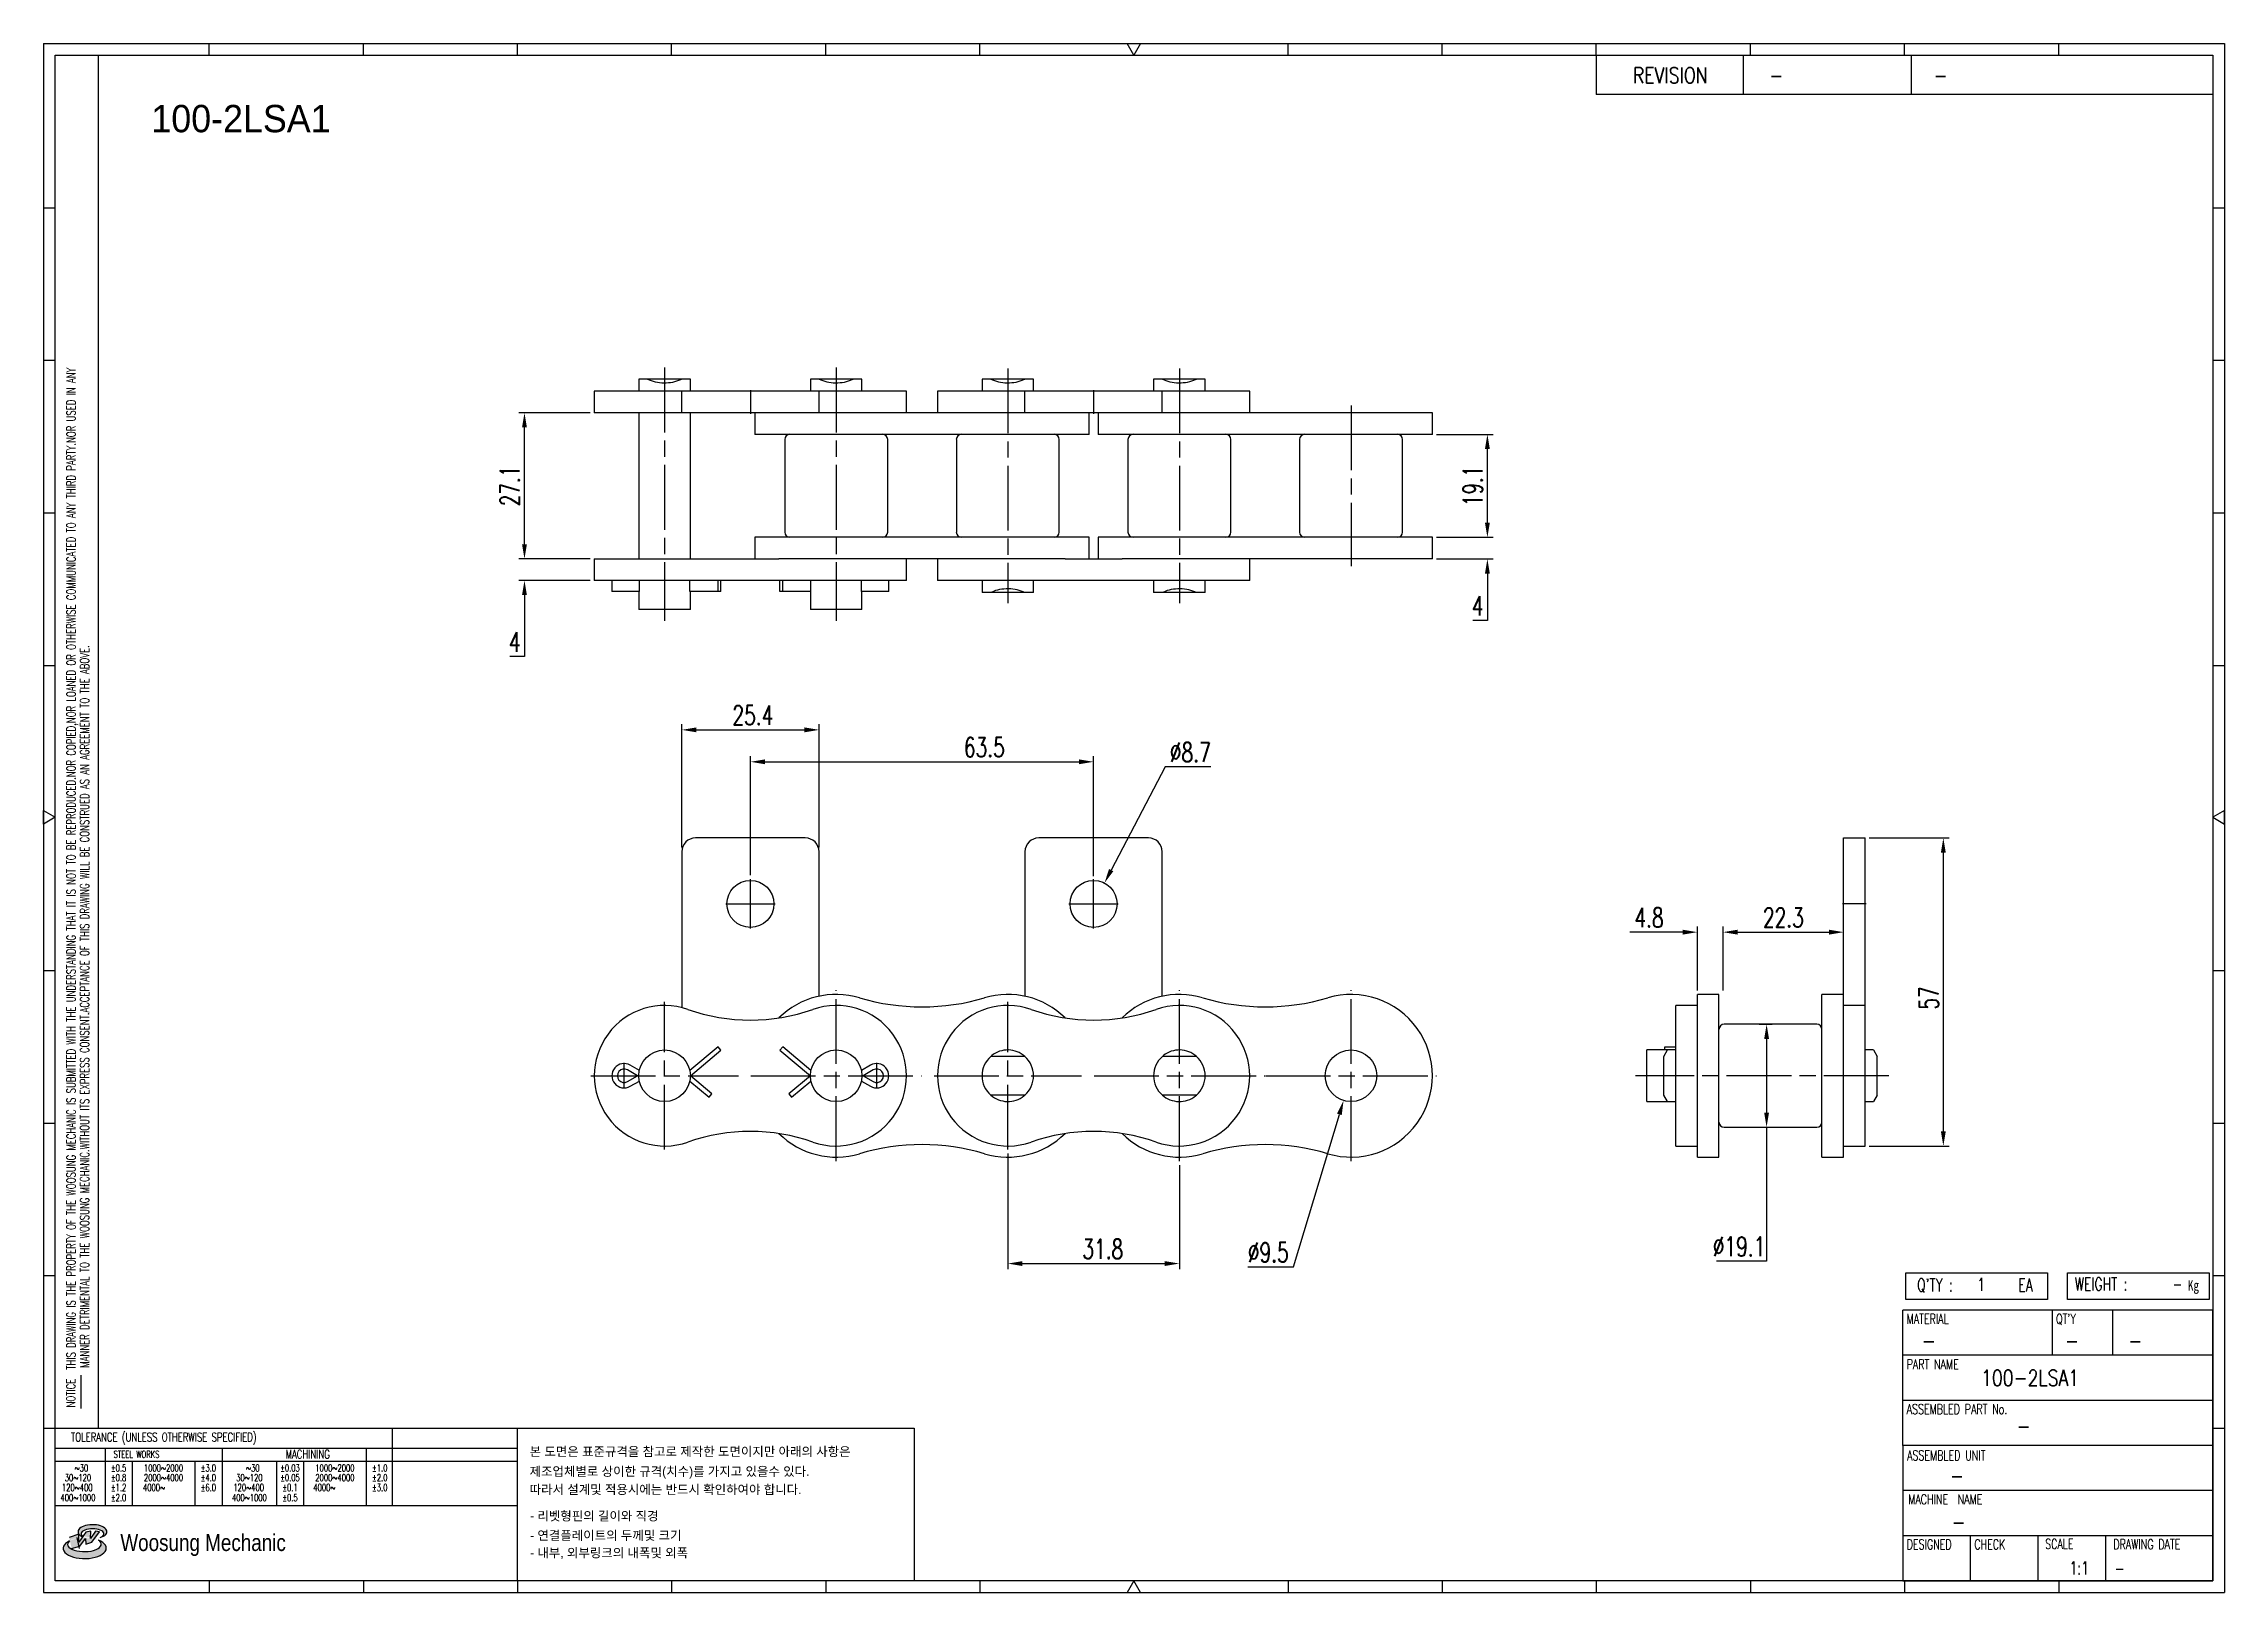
# Model space of a CAD drawing. Header units: millimetres. Extents: x 1614 to 2017, y 59 to 345.
import ezdxf
from ezdxf.enums import TextEntityAlignment as Align

# ---------------------------------------------------------------- set-up
doc = ezdxf.new("R2010")
doc.units = ezdxf.units.MM
doc.linetypes.add('AM_ISO08W050', pattern=[18, 12, -1.5, 3, -1.5])
doc.layers.get('Defpoints').update_dxf_attribs({"color": 80})
doc.layers.add('CL1', color=140, linetype='AM_ISO08W050', lineweight=25)
for name, color, linetype in [('S-DIM', 7, 'Continuous'), ('TITLE', 7, 'Continuous'), ('도면레이아웃', 7, 'Continuous')]:
    doc.layers.add(name, color=color, linetype=linetype)
doc.styles.add('HAN', font='ROMANS.shx', dxfattribs={"width": 0.7, "bigfont": 'whgtxt.shx'})
doc.styles.add('HKD_ST2', font='romans.shx', dxfattribs={"width": 0.7, "height": 4, "bigfont": '@extfont2.shx'})
doc.styles.add('HSG', font='SIMPLEX.shx', dxfattribs={"width": 0.7, "bigfont": 'HSG.shx'})
doc.styles.add('MtXpl_', font='Gulim.ttf')
doc.styles.add('SLDTEXTSTYLE4', font='arial.ttf', dxfattribs={"width": 0.8})
doc.dimstyles.new('AP1.5', dxfattribs={"dimscale": 1.5, "dimtxt": 2.4, "dimasz": 1.8, "dimexe": 0.7, "dimexo": 0.5, "dimgap": 0.6, "dimtad": 1, "dimtoh": 1, "dimdec": 1, "dimrnd": 0.01, "dimzin": 9, "dimdsep": 46, "dimtxsty": 'HSG', "dimcen": 0, "dimclrd": 251, "dimclre": 251, "dimclrt": 60, "dimazin": 2, "dimtp": 1, "dimtm": 1, "dimtfac": 0.5, "dimtdec": 1, "dimtofl": 0, "dimtmove": 0, "dimatfit": 3, "dimfxl": 0, "dimtvp": 1, "dimtolj": 2, "dimlwd": -1, "dimlwe": -1, "dimarcsym": 0})

# ---------------------------------------------------------------- blocks, each defined once
blk = doc.blocks.new('MAST')
at = {"layer": '도면레이아웃'}
h = blk.add_hatch(color=10, dxfattribs=at)
h.paths.add_polyline_path([(1.544, 35.177), (1.554, 34.966), (1.779, 35.034), (2.054, 35.422), (1.908, 35.446), (1.728, 35.167), (1.741, 35.439), (1.547, 35.405), (1.292, 35.041), (1.295, 35.33), (0.943, 35.208), (1.03, 34.8), (1.336, 34.885)])
edge = h.paths.add_edge_path()
edge.add_ellipse((1.795, 35.421), major_axis=(-0.53, 0), ratio=0.487785, start_angle=122.36065, end_angle=403.39574)
edge.add_line((1.411, 35.244), (1.419, 35.261))
edge.add_ellipse((1.798, 35.344), major_axis=(-0.423, 0), ratio=0.444396, start_angle=131.58977, end_angle=386.19408, ccw=False)
edge = h.paths.add_edge_path()
edge.add_ellipse((1.512, 34.815), major_axis=(-0.793, 0), ratio=0.480113, start_angle=314.67633, end_angle=590.85213)
edge.add_ellipse((1.501, 34.958), major_axis=(-0.62, 0), ratio=0.43311, start_angle=331.7024, end_angle=574.42495, ccw=False)
at = {"color": 140}
for p, q in [((0, 90.118), (80.15, 90.118)), ((0, 90.118), (0, 33.191)), ((80.15, 90.118), (80.15, 33.191)), ((57.068, 89.693), (57.068, 88.246)), ((62.47, 89.693), (62.47, 88.246)), ((68.635, 89.693), (68.635, 88.246)), ((79.725, 88.246), (57.068, 88.246)), ((68.449, 43.961), (68.449, 44.936)), ((68.449, 44.936), (73.654, 44.936)), ((73.654, 44.936), (73.654, 43.961)), ((74.39, 43.961), (74.39, 44.936)), ((74.39, 44.936), (79.595, 44.936)), ((79.595, 44.936), (79.595, 43.961)), ((68.336, 38.59), (68.336, 43.563)), ((79.725, 43.563), (68.336, 43.563)), ((73.654, 43.961), (68.449, 43.961)), ((73.827, 43.563), (73.827, 41.905)), ((79.595, 43.961), (74.39, 43.961)), ((76.037, 43.563), (76.037, 41.905)), ((79.725, 38.59), (79.725, 43.563)), ((79.725, 41.905), (68.336, 41.905)), ((79.725, 40.248), (68.336, 40.248)), ((68.336, 38.59), (68.336, 33.616)), ((79.725, 38.59), (68.336, 38.59)), ((79.725, 33.616), (79.725, 38.59)), ((79.725, 36.932), (68.336, 36.932)), ((79.725, 35.274), (68.336, 35.274)), ((70.822, 33.616), (70.822, 35.274)), ((73.309, 33.616), (73.309, 35.274)), ((75.796, 33.616), (75.796, 35.274)), ((0, 33.191), (80.15, 33.191)), ((68.336, 33.616), (79.725, 33.616))]:
    blk.add_line(p, q, dxfattribs=at)
for p, q in [((6.089, 89.693), (6.089, 90.118)), ((11.753, 89.693), (11.753, 90.118)), ((17.418, 89.693), (17.418, 90.118)), ((23.082, 89.693), (23.082, 90.118)), ((28.746, 89.693), (28.746, 90.118)), ((34.411, 89.693), (34.411, 90.118)), ((45.739, 89.693), (45.739, 90.118)), ((51.404, 89.693), (51.404, 90.118)), ((57.068, 89.693), (57.068, 90.118)), ((62.732, 89.693), (62.732, 90.118)), ((68.397, 89.693), (68.397, 90.118)), ((74.061, 89.693), (74.061, 90.118)), ((0, 84.085), (0.425, 84.085)), ((79.725, 84.085), (80.15, 84.085)), ((0, 78.478), (0.425, 78.478)), ((79.725, 78.478), (80.15, 78.478)), ((0, 72.87), (0.425, 72.87)), ((79.725, 72.87), (80.15, 72.87)), ((0, 67.262), (0.425, 67.262)), ((79.725, 67.262), (80.15, 67.262)), ((0, 56.047), (0.425, 56.047)), ((79.725, 56.047), (80.15, 56.047)), ((0, 50.439), (0.425, 50.439)), ((79.725, 50.439), (80.15, 50.439)), ((0, 44.832), (0.425, 44.832)), ((79.725, 44.832), (80.15, 44.832)), ((1.377, 39.947), (1.377, 41.174)), ((0, 39.224), (0.425, 39.224)), ((79.725, 39.224), (80.15, 39.224)), ((6.089, 33.616), (6.089, 33.191)), ((11.753, 33.616), (11.753, 33.191)), ((17.418, 33.616), (17.418, 33.191)), ((23.082, 33.616), (23.082, 33.191)), ((28.746, 33.616), (28.746, 33.191)), ((34.411, 33.616), (34.411, 33.191)), ((45.739, 33.616), (45.739, 33.191)), ((51.404, 33.616), (51.404, 33.191)), ((57.068, 33.616), (57.068, 33.191)), ((62.732, 33.616), (62.732, 33.191)), ((68.397, 33.616), (68.397, 33.191)), ((74.061, 33.616), (74.061, 33.191))]:
    blk.add_line(p, q)
at = {"color": 2}
for p, q in [((2.017, 39.224), (2.017, 89.693)), ((0.425, 39.224), (17.418, 39.224)), ((0.425, 38.487), (17.418, 38.487)), ((2.257, 38.487), (2.257, 36.382)), ((6.557, 38.5), (6.557, 36.382)), ((11.857, 38.487), (11.857, 36.382)), ((12.816, 39.224), (12.816, 36.382)), ((17.418, 33.616), (17.418, 39.224)), ((0.425, 38.012), (17.418, 38.012)), ((3.257, 38.012), (3.257, 36.382)), ((5.557, 38.012), (5.557, 36.382)), ((8.557, 38.012), (8.557, 36.382)), ((9.557, 38.026), (9.557, 36.382)), ((0.425, 36.382), (17.418, 36.382))]:
    blk.add_line(p, q, dxfattribs=at)
for points in [[(40.075, 89.693), (39.83, 90.118), (40.32, 90.118)], [(0.425, 61.679), (0, 61.433), (0, 61.924)], [(79.725, 61.679), (80.15, 61.433), (80.15, 61.924)], [(40.075, 33.616), (39.83, 33.191), (40.32, 33.191)]]:
    blk.add_lwpolyline(points, close=True)
at = {"color": 140}
blk.add_lwpolyline([(0.425, 89.693), (79.725, 89.693), (79.725, 33.616), (0.425, 33.616)], close=True, dxfattribs=at)
at = {"layer": '도면레이아웃'}
for p, q in [((1.295, 35.33), (0.943, 35.208)), ((1.547, 35.405), (1.292, 35.041)), ((1.292, 35.041), (1.295, 35.33)), ((1.741, 35.439), (1.547, 35.405)), ((1.908, 35.446), (1.728, 35.167)), ((1.728, 35.167), (1.741, 35.439)), ((1.779, 35.034), (2.054, 35.422)), ((2.054, 35.422), (1.908, 35.446)), ((1.03, 34.8), (1.336, 34.885)), ((1.224, 35.208), (1.311, 34.8)), ((1.224, 35.208), (1.224, 35.208)), ((1.336, 34.885), (1.544, 35.177)), ((1.419, 35.261), (1.411, 35.244)), ((1.544, 35.177), (1.554, 34.966)), ((1.554, 34.966), (1.779, 35.034))]:
    blk.add_line(p, q, dxfattribs=at)
for centre, major_axis, ratio, start_param, end_param in [((1.795, 35.421), (-0.53, 0), 0.487785, 2.135596, 7.040584), ((1.798, 35.344), (-0.423, 0), 0.444396, 2.296675, 6.740358), ((1.512, 34.815), (-0.793, 0), 0.480113, 5.492138, 10.312315), ((1.501, 34.958), (-0.62, 0), 0.43311, 5.789299, 10.025607)]:
    blk.add_ellipse(centre, major_axis=major_axis, ratio=ratio, start_param=start_param, end_param=end_param, dxfattribs=at)
for s, height, style, width, p in [('REVISION', 0.5806, 'HAN', 0.8, (58.415, 88.664)), ('-', 0.581, 'HAN', 0.8, (63.426, 88.664)), ('-', 0.581, 'HAN', 0.8, (69.468, 88.664)), ("Q'TY : ", 0.4746, 'HKD_ST2', 0.7, (68.857, 44.253)), ('1', 0.475, 'HKD_ST2', 0.7, (71.071, 44.275)), ('EA', 0.4746, 'HKD_ST2', 0.7, (72.578, 44.253)), ('WEIGHT : ', 0.4746, 'HKD_ST2', 0.7, (74.65, 44.286)), ('-', 0.581, 'HAN', 0.8, (69.029, 42.157)), ('-', 0.581, 'HAN', 0.8, (74.289, 42.157)), ('-', 0.581, 'HAN', 0.8, (76.623, 42.157)), ('-', 0.581, 'HAN', 0.8, (72.515, 39.013)), ('-', 0.581, 'HAN', 0.8, (70.067, 37.189)), ('-', 0.581, 'HAN', 0.8, (70.126, 35.48)), ('1:1', 0.4746, 'HKD_ST2', 0.7, (74.458, 33.848)), ('-', 0.475, 'HKD_ST2', 0.7, (76.112, 33.837))]:
    blk.add_text(s, height=height, dxfattribs=dict(style=style, width=width)).set_placement(p)
at = {"color": 6, "style": 'HKD_ST2', "width": 0.7}
for s, p in [(' THIS DRAWING IS THE PROPERTY OF THE WOOSUNG MECHANIC IS SUBMITTED WITH THE UNDERSTANDING THAT IT IS NOT TO BE REPRODUCED.NOR COPIED,NOR LOANED OR OTHERWISE COMMUNICATED TO ANY THIRD PARTY.NOR USED IN ANY', (1.173, 41.217)), ('MANNER DETRIMENTAL TO THE WOOSUNG MECHANIC.WITHOUT ITS EXPRESS CONSENT.ACCEPTANCE OF THIS DRAWING WILL BE CONSTRUED AS AN AGREEMENT TO THE ABOVE.', (1.672, 41.447))]:
    blk.add_text(s, height=0.326266, rotation=90, dxfattribs=at).set_placement(p)
at = {"style": 'HKD_ST2', "width": 0.7}
blk.add_text('-', height=0.475, dxfattribs=at).set_placement((78.613, 44.286), align=Align.RIGHT)
at = {"color": 254, "style": 'HKD_ST2', "width": 0.7}
for s, height, p in [('MATERIAL', 0.3651, (68.474, 43.425)), ("QT'Y", 0.3651, (73.965, 43.425)), ('PART NAME', 0.3651, (68.474, 41.756)), ('ASSEMBLED PART No.', 0.36511, (68.474, 40.109)), ('ASSEMBLED UNIT', 0.36511, (68.49, 38.408)), ('MACHINE  NAME', 0.36511, (68.532, 36.794)), ('DESIGNED', 0.3651, (68.474, 35.136)), ('CHECK', 0.3651, (70.961, 35.136)), ('SCALE', 0.3651, (73.566, 35.153)), ('DRAWING DATE', 0.36511, (76.071, 35.141))]:
    blk.add_text(s, height=height, dxfattribs=at).set_placement(p, align=Align.TOP_LEFT)
at = {"style": 'HKD_ST2', "width": 0.7}
blk.add_text('NOTICE', height=0.3263, rotation=90, dxfattribs=at).set_placement((1.163, 39.988))
blk.add_text('TOLERANCE (UNLESS OTHERWISE SPECIFIED)', height=0.32627, dxfattribs=at).set_placement((4.417, 38.896), align=Align.MIDDLE_CENTER)
at = {"color": 4, "style": 'HKD_ST2', "width": 0.7}
for s, height, p in [('%%12630', 0.261, (1.389, 37.762)), ('1000%%1262000', 0.26101, (4.407, 37.762)), ('%%12630', 0.261, (7.689, 37.762)), ('1000%%1262000', 0.26101, (10.707, 37.762)), ('120%%126400', 0.26101, (1.237, 37.045)), ('30%%126120', 0.261, (1.263, 37.411)), ('4000%%126', 0.261, (4.061, 37.045)), ('2000%%1264000', 0.26101, (4.407, 37.411)), ('120%%126400', 0.26101, (7.537, 37.045)), ('30%%126120', 0.261, (7.563, 37.411)), ('4000%%126', 0.261, (10.321, 37.045)), ('2000%%1264000', 0.26101, (10.707, 37.411)), ('400%%1261000', 0.26101, (1.263, 36.67)), ('400%%1261000', 0.26101, (7.563, 36.67))]:
    blk.add_text(s, height=height, dxfattribs=at).set_placement(p, align=Align.MIDDLE_CENTER)
for s, height, p in [('%%P0.5', 0.261, (2.757, 37.762)), ('STEEL WORKS', 0.26101, (3.416, 38.268)), ('%%P3.0', 0.261, (6.057, 37.762)), ('%%P0.03', 0.261, (9.057, 37.762)), ('MACHINING', 0.3263, (9.707, 38.27)), ('%%P1.0', 0.261, (12.357, 37.762)), ('%%P0.8', 0.261, (2.757, 37.411)), ('%%P1.2', 0.261, (2.757, 37.045)), ('%%P4.0', 0.261, (6.057, 37.411)), ('%%P6.0', 0.261, (6.057, 37.045)), ('%%P0.05', 0.261, (9.057, 37.411)), ('%%P0.1', 0.261, (9.057, 37.045)), ('%%P2.0', 0.261, (12.357, 37.411)), ('%%P3.0', 0.261, (12.357, 37.045)), ('%%P2.0', 0.261, (2.757, 36.67)), ('%%P0.5', 0.261, (9.057, 36.67))]:
    blk.add_text(s, height=height, dxfattribs=at).set_placement(p, align=Align.MIDDLE)
at = {"color": 1, "style": 'SLDTEXTSTYLE4', "width": 0.8}
blk.add_text('Woosung Mechanic', height=0.61957, dxfattribs=at).set_placement((2.822, 34.711))
at = {"layer": 'TITLE', "width": 0.8}
blk.add_text('Kg', height=0.3789, dxfattribs=at).set_placement((78.807, 44.286))
blk = doc.blocks.new('*D2')
at = {"layer": 'Defpoints', "color": 0, "transparency": 16777216}
for p in [(1870.73, 253.98), (1880.91, 253.98), (1870.73, 249.98)]:
    blk.add_point(p, dxfattribs=at)
at = {"layer": 'S-DIM', "color": 251, "linetype": 'ByBlock', "transparency": 16777216}
for p, q in [((1880.91, 256.68), (1880.91, 259.38)), ((1871.48, 253.98), (1881.96, 253.98)), ((1871.48, 249.98), (1881.96, 249.98)), ((1880.91, 247.28), (1880.91, 238.58)), ((1880.91, 238.58), (1878.21, 238.58))]:
    blk.add_line(p, q, dxfattribs=at)
at = {"layer": 'S-DIM', "color": 251, "transparency": 16777216}
for points in [[(1880.46, 256.68), (1881.36, 256.68), (1880.91, 253.98)], [(1880.46, 247.28), (1881.36, 247.28), (1880.91, 249.98)]]:
    blk.add_solid(points, dxfattribs=at)
at = {"layer": 'S-DIM', "color": 60, "transparency": 16777216, "insert": (1879.11, 241.28), "char_height": 3.6, "attachment_point": 5, "style": 'HSG'}
blk.add_mtext('\\A2;4', dxfattribs=at)
blk = doc.blocks.new('*D3')
at = {"layer": 'Defpoints', "color": 0, "transparency": 16777216}
for p in [(1870.73, 273.03), (1880.91, 273.03), (1870.73, 253.98)]:
    blk.add_point(p, dxfattribs=at)
at = {"layer": 'S-DIM', "color": 251, "linetype": 'ByBlock', "transparency": 16777216}
for p, q in [((1871.48, 273.03), (1881.96, 273.03)), ((1880.91, 256.68), (1880.91, 270.33)), ((1871.48, 253.98), (1881.96, 253.98))]:
    blk.add_line(p, q, dxfattribs=at)
at = {"layer": 'S-DIM', "color": 251, "transparency": 16777216}
for points in [[(1880.46, 270.33), (1881.36, 270.33), (1880.91, 273.03)], [(1880.46, 256.68), (1881.36, 256.68), (1880.91, 253.98)]]:
    blk.add_solid(points, dxfattribs=at)
at = {"layer": 'S-DIM', "color": 60, "transparency": 16777216, "insert": (1878.21, 263.5), "char_height": 3.6, "attachment_point": 5, "rotation": 90, "style": 'HSG'}
blk.add_mtext('\\A2;19.1', dxfattribs=at)
blk = doc.blocks.new('*D4')
at = {"layer": 'Defpoints', "color": 0, "transparency": 16777216}
for p in [(1702.76, 249.98), (1715.68, 249.98), (1715.68, 245.98)]:
    blk.add_point(p, dxfattribs=at)
at = {"layer": 'S-DIM', "color": 251, "linetype": 'ByBlock', "transparency": 16777216}
for p, q in [((1702.76, 252.68), (1702.76, 255.38)), ((1714.93, 249.98), (1701.71, 249.98)), ((1714.93, 245.98), (1701.71, 245.98)), ((1702.76, 243.28), (1702.76, 231.9)), ((1702.76, 231.9), (1700.06, 231.9))]:
    blk.add_line(p, q, dxfattribs=at)
at = {"layer": 'S-DIM', "color": 251, "transparency": 16777216}
for points in [[(1702.31, 252.68), (1703.21, 252.68), (1702.76, 249.98)], [(1702.31, 243.28), (1703.21, 243.28), (1702.76, 245.98)]]:
    blk.add_solid(points, dxfattribs=at)
at = {"layer": 'S-DIM', "color": 60, "transparency": 16777216, "insert": (1700.96, 234.6), "char_height": 3.6, "attachment_point": 5, "style": 'HSG'}
blk.add_mtext('\\A2;4', dxfattribs=at)
blk = doc.blocks.new('*D5')
at = {"layer": 'Defpoints', "color": 0, "transparency": 16777216}
for p in [(1702.76, 277.03), (1715.68, 277.03), (1715.68, 249.98)]:
    blk.add_point(p, dxfattribs=at)
at = {"layer": 'S-DIM', "color": 251, "linetype": 'ByBlock', "transparency": 16777216}
for p, q in [((1714.93, 277.03), (1701.71, 277.03)), ((1702.76, 252.68), (1702.76, 274.33)), ((1714.93, 249.98), (1701.71, 249.98))]:
    blk.add_line(p, q, dxfattribs=at)
at = {"layer": 'S-DIM', "color": 251, "transparency": 16777216}
for points in [[(1702.31, 274.33), (1703.21, 274.33), (1702.76, 277.03)], [(1702.31, 252.68), (1703.21, 252.68), (1702.76, 249.98)]]:
    blk.add_solid(points, dxfattribs=at)
at = {"layer": 'S-DIM', "color": 60, "transparency": 16777216, "insert": (1700.06, 263.5), "char_height": 3.6, "attachment_point": 5, "rotation": 90, "style": 'HSG'}
blk.add_mtext('\\A2;27.1', dxfattribs=at)
blk = doc.blocks.new('*D6')
at = {"layer": 'Defpoints', "color": 0, "transparency": 16777216}
for p in [(1757.26, 218.35), (1731.86, 195.81), (1757.26, 195.81)]:
    blk.add_point(p, dxfattribs=at)
at = {"layer": 'S-DIM', "color": 251, "linetype": 'ByBlock', "transparency": 16777216}
for p, q in [((1731.86, 196.56), (1731.86, 219.4)), ((1734.56, 218.35), (1754.56, 218.35)), ((1757.26, 196.56), (1757.26, 219.4))]:
    blk.add_line(p, q, dxfattribs=at)
at = {"layer": 'S-DIM', "color": 251, "transparency": 16777216}
for points in [[(1734.56, 218.8), (1734.56, 217.9), (1731.86, 218.35)], [(1754.56, 218.8), (1754.56, 217.9), (1757.26, 218.35)]]:
    blk.add_solid(points, dxfattribs=at)
at = {"layer": 'S-DIM', "color": 60, "transparency": 16777216, "insert": (1745.02, 221.05), "char_height": 3.6, "attachment_point": 5, "style": 'HSG'}
blk.add_mtext('\\A2;25.4', dxfattribs=at)
blk = doc.blocks.new('*D7')
at = {"layer": 'Defpoints', "color": 0, "transparency": 16777216}
for p in [(1808.06, 212.44), (1744.56, 190.72), (1808.06, 190.5)]:
    blk.add_point(p, dxfattribs=at)
at = {"layer": 'S-DIM', "color": 251, "linetype": 'ByBlock', "transparency": 16777216}
for p, q in [((1744.56, 191.47), (1744.56, 213.49)), ((1747.26, 212.44), (1805.36, 212.44)), ((1808.06, 191.25), (1808.06, 213.49))]:
    blk.add_line(p, q, dxfattribs=at)
at = {"layer": 'S-DIM', "color": 251, "transparency": 16777216}
for points in [[(1747.26, 212.89), (1747.26, 211.99), (1744.56, 212.44)], [(1805.36, 212.89), (1805.36, 211.99), (1808.06, 212.44)]]:
    blk.add_solid(points, dxfattribs=at)
at = {"layer": 'S-DIM', "color": 60, "transparency": 16777216, "insert": (1787.85, 215.14), "char_height": 3.6, "attachment_point": 5, "style": 'HSG'}
blk.add_mtext('\\A2;63.5', dxfattribs=at)
blk = doc.blocks.new('*D8')
at = {"layer": 'Defpoints', "color": 0, "transparency": 16777216}
for p in [(1810.07, 190.01), (1806.05, 182.3)]:
    blk.add_point(p, dxfattribs=at)
at = {"layer": 'S-DIM', "color": 251, "linetype": 'ByBlock', "transparency": 16777216}
for p, q in [((1821.27, 211.52), (1811.31, 192.41)), ((1829.73, 211.52), (1821.27, 211.52))]:
    blk.add_line(p, q, dxfattribs=at)
at = {"layer": 'S-DIM', "color": 251, "transparency": 16777216}
blk.add_solid([(1810.91, 192.61), (1811.71, 192.2), (1810.07, 190.01)], dxfattribs=at)
at = {"layer": 'S-DIM', "color": 60, "transparency": 16777216, "insert": (1825.95, 214.22), "char_height": 3.6, "attachment_point": 5, "style": 'HSG'}
blk.add_mtext('\\A2;∅8.7', dxfattribs=at)
blk = doc.blocks.new('*D9')
at = {"layer": 'Defpoints', "color": 0, "transparency": 16777216}
for p in [(1792.18, 140.7), (1823.93, 138.55), (1823.93, 119.6)]:
    blk.add_point(p, dxfattribs=at)
at = {"layer": 'S-DIM', "color": 251, "linetype": 'ByBlock', "transparency": 16777216}
for p, q in [((1792.18, 139.95), (1792.18, 118.55)), ((1823.93, 137.8), (1823.93, 118.55)), ((1794.88, 119.6), (1821.23, 119.6))]:
    blk.add_line(p, q, dxfattribs=at)
at = {"layer": 'S-DIM', "color": 251, "transparency": 16777216}
for points in [[(1794.88, 120.05), (1794.88, 119.15), (1792.18, 119.6)], [(1821.23, 120.05), (1821.23, 119.15), (1823.93, 119.6)]]:
    blk.add_solid(points, dxfattribs=at)
at = {"layer": 'S-DIM', "color": 60, "transparency": 16777216, "insert": (1809.76, 122.3), "char_height": 3.6, "attachment_point": 5, "style": 'HSG'}
blk.add_mtext('\\A2;31.8', dxfattribs=at)
blk = doc.blocks.new('*D10')
at = {"layer": 'Defpoints', "color": 0, "transparency": 16777216}
for p in [(1857.06, 158.92), (1854.31, 149.79)]:
    blk.add_point(p, dxfattribs=at)
at = {"layer": 'S-DIM', "color": 251, "linetype": 'ByBlock', "transparency": 16777216}
for p, q in [((1845.05, 118.97), (1853.53, 147.2)), ((1836.59, 118.97), (1845.05, 118.97))]:
    blk.add_line(p, q, dxfattribs=at)
at = {"layer": 'S-DIM', "color": 251, "transparency": 16777216}
blk.add_solid([(1853.1, 147.33), (1853.96, 147.07), (1854.31, 149.79)], dxfattribs=at)
at = {"layer": 'S-DIM', "color": 60, "transparency": 16777216, "insert": (1840.37, 121.67), "char_height": 3.6, "attachment_point": 5, "style": 'HSG'}
blk.add_mtext('\\A2;∅9.5', dxfattribs=at)
blk = doc.blocks.new('*D11')
at = {"layer": 'Defpoints', "color": 0, "transparency": 16777216}
for p in [(1930.47, 163.88), (1930.47, 144.83), (1932.57, 144.83)]:
    blk.add_point(p, dxfattribs=at)
at = {"layer": 'S-DIM', "color": 251, "linetype": 'ByBlock', "transparency": 16777216}
for p, q in [((1931.22, 163.88), (1933.62, 163.88)), ((1932.57, 161.18), (1932.57, 147.53)), ((1931.22, 144.83), (1933.62, 144.83)), ((1932.57, 144.83), (1932.57, 120.04)), ((1932.57, 120.04), (1923.27, 120.04))]:
    blk.add_line(p, q, dxfattribs=at)
at = {"layer": 'S-DIM', "color": 251, "transparency": 16777216}
for points in [[(1932.12, 161.18), (1933.02, 161.18), (1932.57, 163.88)], [(1932.12, 147.53), (1933.02, 147.53), (1932.57, 144.83)]]:
    blk.add_solid(points, dxfattribs=at)
at = {"layer": 'S-DIM', "color": 60, "transparency": 16777216, "insert": (1927.47, 122.74), "char_height": 3.6, "attachment_point": 5, "style": 'HSG'}
blk.add_mtext('\\A2;%%c19.1', dxfattribs=at)
blk = doc.blocks.new('*D12')
at = {"layer": 'Defpoints', "color": 0, "transparency": 16777216}
for p in [(1950.81, 198.35), (1965.27, 198.35), (1950.81, 141.35)]:
    blk.add_point(p, dxfattribs=at)
at = {"layer": 'S-DIM', "color": 251, "linetype": 'ByBlock', "transparency": 16777216}
for p, q in [((1951.56, 198.35), (1966.32, 198.35)), ((1965.27, 144.05), (1965.27, 195.65)), ((1951.56, 141.35), (1966.32, 141.35))]:
    blk.add_line(p, q, dxfattribs=at)
at = {"layer": 'S-DIM', "color": 251, "transparency": 16777216}
for points in [[(1964.82, 195.65), (1965.72, 195.65), (1965.27, 198.35)], [(1964.82, 144.05), (1965.72, 144.05), (1965.27, 141.35)]]:
    blk.add_solid(points, dxfattribs=at)
at = {"layer": 'S-DIM', "color": 60, "transparency": 16777216, "insert": (1962.57, 168.74), "char_height": 3.6, "attachment_point": 5, "rotation": 90, "style": 'HSG'}
blk.add_mtext('\\A2;57', dxfattribs=at)
blk = doc.blocks.new('*D13')
at = {"layer": 'Defpoints', "color": 0, "transparency": 16777216}
for p in [(1924.52, 180.92), (1919.76, 169.4), (1924.52, 169.4)]:
    blk.add_point(p, dxfattribs=at)
at = {"layer": 'S-DIM', "color": 251, "linetype": 'ByBlock', "transparency": 16777216}
for p, q in [((1919.76, 170.15), (1919.76, 181.97)), ((1924.52, 170.15), (1924.52, 181.97)), ((1917.06, 180.92), (1907.28, 180.92)), ((1927.22, 180.92), (1929.92, 180.92))]:
    blk.add_line(p, q, dxfattribs=at)
at = {"layer": 'S-DIM', "color": 251, "transparency": 16777216}
for points in [[(1917.06, 181.37), (1917.06, 180.47), (1919.76, 180.92)], [(1927.22, 181.37), (1927.22, 180.47), (1924.52, 180.92)]]:
    blk.add_solid(points, dxfattribs=at)
at = {"layer": 'S-DIM', "color": 60, "transparency": 16777216, "insert": (1910.82, 183.62), "char_height": 3.6, "attachment_point": 5, "style": 'HSG'}
blk.add_mtext('\\A2;4.8', dxfattribs=at)
blk = doc.blocks.new('*D14')
at = {"layer": 'Defpoints', "color": 0, "transparency": 16777216}
for p in [(1946.81, 180.92), (1946.81, 180.92), (1924.52, 169.4)]:
    blk.add_point(p, dxfattribs=at)
at = {"layer": 'S-DIM', "color": 251, "linetype": 'ByBlock', "transparency": 16777216}
for p, q in [((1924.52, 170.15), (1924.52, 181.97)), ((1946.81, 181.67), (1946.81, 181.97)), ((1927.22, 180.92), (1944.11, 180.92))]:
    blk.add_line(p, q, dxfattribs=at)
at = {"layer": 'S-DIM', "color": 251, "transparency": 16777216}
for points in [[(1927.22, 181.37), (1927.22, 180.47), (1924.52, 180.92)], [(1944.11, 181.37), (1944.11, 180.47), (1946.81, 180.92)]]:
    blk.add_solid(points, dxfattribs=at)
at = {"layer": 'S-DIM', "color": 60, "transparency": 16777216, "insert": (1935.67, 183.62), "char_height": 3.6, "attachment_point": 5, "style": 'HSG'}
blk.add_mtext('\\A2;22.3', dxfattribs=at)

msp = doc.modelspace()

# ---------------------------------------------------------------- linework, layer by layer
for p, q in [((1723.91, 283.25), (1723.91, 281.03)), ((1733.45, 283.25), (1723.91, 283.25)), ((1733.45, 281.03), (1733.45, 283.25)), ((1765.2, 283.25), (1755.66, 283.25)), ((1755.66, 283.25), (1755.66, 281.03)), ((1765.2, 281.03), (1765.2, 283.25)), ((1787.41, 283.25), (1787.41, 281.03)), ((1796.95, 283.25), (1787.41, 283.25)), ((1796.95, 281.03), (1796.95, 283.25)), ((1828.7, 283.25), (1819.16, 283.25)), ((1819.16, 283.25), (1819.16, 281.03)), ((1828.7, 281.03), (1828.7, 283.25)), ((1773.43, 281.03), (1715.68, 281.03)), ((1715.68, 281.03), (1715.68, 277.03)), ((1731.86, 277.03), (1731.86, 281.03)), ((1757.26, 277.03), (1757.26, 281.03)), ((1773.43, 277.03), (1773.43, 281.03)), ((1836.93, 281.03), (1779.18, 281.03)), ((1779.18, 281.03), (1779.18, 277.03)), ((1795.36, 277.03), (1795.36, 281.03)), ((1820.76, 277.03), (1820.76, 281.03)), ((1836.93, 277.03), (1836.93, 281.03)), ((1757.26, 277.03), (1715.68, 277.03)), ((1723.91, 277.03), (1723.91, 249.98)), ((1733.45, 249.98), (1733.45, 277.03)), ((1745.38, 277.03), (1745.38, 273.03)), ((1795.36, 277.03), (1757.26, 277.03)), ((1820.76, 277.03), (1795.36, 277.03)), ((1807.23, 273.03), (1807.23, 277.03)), ((1808.88, 277.03), (1808.88, 273.03)), ((1870.73, 277.03), (1820.76, 277.03)), ((1870.73, 273.03), (1870.73, 277.03)), ((1807.23, 273.03), (1745.38, 273.03)), ((1750.91, 272.08), (1750.91, 254.93)), ((1769.96, 254.93), (1769.96, 272.08)), ((1782.66, 272.08), (1782.66, 254.93)), ((1801.71, 254.93), (1801.71, 272.08)), ((1870.73, 273.03), (1808.88, 273.03)), ((1814.41, 272.08), (1814.41, 254.93)), ((1833.46, 254.93), (1833.46, 272.08)), ((1846.16, 272.08), (1846.16, 254.93)), ((1865.21, 254.93), (1865.21, 272.08)), ((1745.38, 253.98), (1745.38, 249.98)), ((1807.23, 253.98), (1745.38, 253.98)), ((1807.23, 249.98), (1807.23, 253.98)), ((1808.88, 253.98), (1808.88, 249.98)), ((1870.73, 253.98), (1808.88, 253.98)), ((1870.73, 249.98), (1870.73, 253.98)), ((1715.68, 249.98), (1749.84, 249.98)), ((1715.68, 249.98), (1715.68, 245.98)), ((1802.77, 249.98), (1749.84, 249.98)), ((1773.43, 245.98), (1773.43, 249.98)), ((1779.18, 249.98), (1779.18, 245.98)), ((1802.77, 249.98), (1813.34, 249.98)), ((1870.73, 249.98), (1813.34, 249.98)), ((1836.93, 245.98), (1836.93, 249.98)), ((1773.43, 245.98), (1715.68, 245.98)), ((1718.95, 245.98), (1718.95, 243.98)), ((1724.01, 243.98), (1718.95, 243.98)), ((1723.91, 243.98), (1723.91, 240.65)), ((1724.01, 243.98), (1724.01, 245.98)), ((1733.35, 243.98), (1733.35, 245.98)), ((1739.1, 243.98), (1733.35, 243.98)), ((1733.45, 240.65), (1733.45, 243.98)), ((1738.58, 243.98), (1738.58, 245.98)), ((1739.1, 243.98), (1739.1, 245.98)), ((1750.01, 243.98), (1750.01, 245.98)), ((1755.76, 243.98), (1750.01, 243.98)), ((1750.53, 243.98), (1750.53, 245.98)), ((1755.66, 243.98), (1755.66, 240.65)), ((1755.76, 243.98), (1755.76, 245.98)), ((1765.1, 243.98), (1765.1, 245.98)), ((1770.17, 243.98), (1765.1, 243.98)), ((1765.2, 240.65), (1765.2, 243.98)), ((1770.17, 243.98), (1770.17, 245.98)), ((1836.93, 245.98), (1779.18, 245.98)), ((1787.41, 245.98), (1787.41, 243.75)), ((1796.95, 243.75), (1787.41, 243.75)), ((1796.95, 243.75), (1796.95, 245.98)), ((1819.16, 245.98), (1819.16, 243.75)), ((1828.7, 243.75), (1819.16, 243.75)), ((1828.7, 243.75), (1828.7, 245.98)), ((1733.45, 240.65), (1723.91, 240.65)), ((1765.2, 240.65), (1755.66, 240.65)), ((1754.72, 198.35), (1734.4, 198.35)), ((1818.22, 198.35), (1797.9, 198.35)), ((1946.81, 169.4), (1946.81, 198.35)), ((1946.81, 198.35), (1950.81, 198.35)), ((1950.81, 141.35), (1950.81, 198.35)), ((1731.86, 195.81), (1731.86, 166.96)), ((1757.26, 169.07), (1757.26, 195.81)), ((1795.36, 195.81), (1795.36, 169.07)), ((1820.76, 169.07), (1820.76, 195.81)), ((1919.76, 167.35), (1915.76, 167.35)), ((1915.76, 141.35), (1915.76, 167.35)), ((1923.76, 169.4), (1919.76, 169.4)), ((1919.76, 139.3), (1919.76, 169.4)), ((1923.76, 139.3), (1923.76, 169.4)), ((1946.81, 169.4), (1942.81, 169.4)), ((1942.81, 139.3), (1942.81, 169.4)), ((1946.81, 139.3), (1946.81, 169.4)), ((1950.81, 167.35), (1946.81, 167.35)), ((1941.86, 163.88), (1924.71, 163.88)), ((1738.58, 159.71), (1733.35, 155.32)), ((1733.45, 154.35), (1739.1, 159.1)), ((1739.1, 159.1), (1738.58, 159.71)), ((1750.53, 159.71), (1750.01, 159.1)), ((1750.01, 159.1), (1755.66, 154.35)), ((1755.76, 155.32), (1750.53, 159.71)), ((1795.34, 157.93), (1789.03, 157.93)), ((1827.09, 157.93), (1820.78, 157.93)), ((1910.44, 149.58), (1910.44, 159.12)), ((1914.23, 159.12), (1910.44, 159.12)), ((1913.54, 157.93), (1914.23, 159.12)), ((1913.54, 150.78), (1913.54, 157.93)), ((1913.76, 159.71), (1915.76, 159.71)), ((1913.76, 159.12), (1913.76, 159.71)), ((1915.76, 159.12), (1914.23, 159.12)), ((1952.35, 159.12), (1950.81, 159.12)), ((1952.35, 159.12), (1953.04, 157.93)), ((1953.04, 150.78), (1953.04, 157.93)), ((1723.69, 154.35), (1721.82, 155.43)), ((1721.82, 153.27), (1723.69, 154.35)), ((1724.01, 155.32), (1722.32, 156.3)), ((1722.32, 152.41), (1724.01, 153.38)), ((1733.35, 153.38), (1736.92, 150.39)), ((1737.44, 151.01), (1733.45, 154.35)), ((1755.66, 154.35), (1751.67, 151.01)), ((1752.19, 150.39), (1755.76, 153.38)), ((1766.8, 156.3), (1765.1, 155.32)), ((1765.1, 153.38), (1766.8, 152.41)), ((1767.3, 155.43), (1765.42, 154.35)), ((1765.42, 154.35), (1767.3, 153.27)), ((1736.92, 150.39), (1737.44, 151.01)), ((1751.67, 151.01), (1752.19, 150.39)), ((1795.34, 150.78), (1789.03, 150.78)), ((1827.09, 150.78), (1820.78, 150.78)), ((1910.44, 149.58), (1914.23, 149.58)), ((1914.23, 149.58), (1913.54, 150.78)), ((1914.23, 149.58), (1915.76, 149.58)), ((1950.81, 149.58), (1952.35, 149.58)), ((1953.04, 150.78), (1952.35, 149.58)), ((1915.76, 141.35), (1919.76, 141.35)), ((1924.71, 144.83), (1941.86, 144.83)), ((1946.81, 141.35), (1950.81, 141.35)), ((1919.76, 139.3), (1923.76, 139.3)), ((1942.81, 139.3), (1946.81, 139.3))]:
    msp.add_line(p, q)
for points in [[(1725.53, 283.25), (1725.85, 283.1), (1726.2, 282.97), (1726.56, 282.85), (1726.94, 282.76), (1727.34, 282.68), (1727.74, 282.62), (1728.15, 282.58), (1728.57, 282.57), (1728.98, 282.57), (1729.4, 282.6), (1729.8, 282.64), (1730.2, 282.71), (1730.59, 282.8), (1730.97, 282.9), (1731.32, 283.03), (1731.66, 283.17), (1731.84, 283.25)], [(1757.28, 283.25), (1757.6, 283.1), (1757.95, 282.97), (1758.31, 282.85), (1758.69, 282.76), (1759.09, 282.68), (1759.49, 282.62), (1759.9, 282.58), (1760.32, 282.57), (1760.73, 282.57), (1761.15, 282.6), (1761.55, 282.64), (1761.95, 282.71), (1762.34, 282.8), (1762.72, 282.9), (1763.07, 283.03), (1763.41, 283.17), (1763.59, 283.25)], [(1789.03, 283.25), (1789.35, 283.1), (1789.7, 282.97), (1790.06, 282.85), (1790.44, 282.76), (1790.84, 282.68), (1791.24, 282.62), (1791.65, 282.58), (1792.07, 282.57), (1792.48, 282.57), (1792.9, 282.6), (1793.3, 282.64), (1793.7, 282.71), (1794.09, 282.8), (1794.47, 282.9), (1794.82, 283.03), (1795.16, 283.17), (1795.34, 283.25)], [(1820.78, 283.25), (1821.1, 283.1), (1821.45, 282.97), (1821.81, 282.85), (1822.19, 282.76), (1822.59, 282.68), (1822.99, 282.62), (1823.4, 282.58), (1823.82, 282.57), (1824.23, 282.57), (1824.65, 282.6), (1825.05, 282.64), (1825.45, 282.71), (1825.84, 282.8), (1826.22, 282.9), (1826.57, 283.03), (1826.91, 283.17), (1827.09, 283.25)], [(1795.34, 243.75), (1795.01, 243.91), (1794.67, 244.04), (1794.3, 244.16), (1793.92, 244.25), (1793.53, 244.33), (1793.13, 244.39), (1792.72, 244.43), (1792.3, 244.44), (1791.88, 244.44), (1791.47, 244.41), (1791.06, 244.37), (1790.66, 244.3), (1790.27, 244.21), (1789.9, 244.11), (1789.54, 243.98), (1789.21, 243.84), (1789.03, 243.75)], [(1827.09, 243.75), (1826.76, 243.91), (1826.42, 244.04), (1826.05, 244.16), (1825.67, 244.25), (1825.28, 244.33), (1824.88, 244.39), (1824.47, 244.43), (1824.05, 244.44), (1823.63, 244.44), (1823.22, 244.41), (1822.81, 244.37), (1822.41, 244.3), (1822.02, 244.21), (1821.65, 244.11), (1821.29, 243.98), (1820.96, 243.84), (1820.78, 243.75)], [(1795.34, 157.93), (1795.01, 158.19), (1794.67, 158.43), (1794.3, 158.63), (1793.92, 158.79), (1793.53, 158.93), (1793.13, 159.03), (1792.72, 159.09), (1792.3, 159.12), (1791.88, 159.11), (1791.47, 159.07), (1791.06, 158.99), (1790.66, 158.88), (1790.27, 158.73), (1789.9, 158.54), (1789.54, 158.33), (1789.21, 158.08), (1789.03, 157.93)], [(1827.09, 157.93), (1826.76, 158.19), (1826.42, 158.43), (1826.05, 158.63), (1825.67, 158.79), (1825.28, 158.93), (1824.88, 159.03), (1824.47, 159.09), (1824.05, 159.12), (1823.63, 159.11), (1823.22, 159.07), (1822.81, 158.99), (1822.41, 158.88), (1822.02, 158.73), (1821.65, 158.54), (1821.29, 158.33), (1820.96, 158.08), (1820.78, 157.93)], [(1789.03, 150.78), (1789.35, 150.52), (1789.7, 150.28), (1790.06, 150.08), (1790.44, 149.91), (1790.84, 149.78), (1791.24, 149.68), (1791.65, 149.61), (1792.07, 149.59), (1792.48, 149.59), (1792.9, 149.64), (1793.3, 149.72), (1793.7, 149.83), (1794.09, 149.98), (1794.47, 150.17), (1794.82, 150.38), (1795.16, 150.63), (1795.34, 150.78)], [(1820.78, 150.78), (1821.1, 150.52), (1821.45, 150.28), (1821.81, 150.08), (1822.19, 149.91), (1822.59, 149.78), (1822.99, 149.68), (1823.4, 149.61), (1823.82, 149.59), (1824.23, 149.59), (1824.65, 149.64), (1825.05, 149.72), (1825.45, 149.83), (1825.84, 149.98), (1826.22, 150.17), (1826.57, 150.38), (1826.91, 150.63), (1827.09, 150.78)]]:
    msp.add_lwpolyline(points)
at = {"color": 140}
msp.add_lwpolyline([(1701.47, 89.13), (1774.87, 89.13), (1774.87, 60.9), (1701.47, 60.9)], close=True, dxfattribs=at)
for centre, radius in [((1744.56, 186.15), 4.35), ((1808.06, 186.15), 4.35), ((1728.68, 154.35), 4.77), ((1760.43, 154.35), 4.77), ((1855.68, 154.35), 4.77)]:
    msp.add_circle(centre, radius)
for centre, radius, start, end in [((1751.86, 272.08), 0.952, 90, 180), ((1769.01, 272.08), 0.952, 360, 90), ((1783.61, 272.08), 0.953, 90, 180), ((1800.76, 272.08), 0.953, 0, 90), ((1815.36, 272.08), 0.952, 90, 180), ((1832.51, 272.08), 0.952, 0, 90), ((1847.11, 272.08), 0.953, 90, 180), ((1864.26, 272.08), 0.953, 0, 90), ((1751.86, 254.93), 0.952, 180, 270), ((1769.01, 254.93), 0.952, 270, 0), ((1783.61, 254.93), 0.953, 180, 270), ((1800.76, 254.93), 0.953, 270, 360), ((1815.36, 254.93), 0.952, 180, 270), ((1832.51, 254.93), 0.952, 270, 0), ((1847.11, 254.93), 0.953, 180, 270), ((1864.26, 254.93), 0.953, 270, 360), ((1734.4, 195.81), 2.54, 90, 180), ((1754.72, 195.81), 2.54, 360, 90), ((1797.9, 195.81), 2.54, 90, 180), ((1818.22, 195.81), 2.54, 360, 90), ((1728.68, 154.35), 13, 70.6253, 289.3747), ((1744.56, 199.5), 34.85, 250.6253, 289.3747), ((1760.43, 154.35), 15.05, 73.3852, 134.7247), ((1760.43, 154.35), 13, 250.6253, 109.3747), ((1776.31, 207.56), 40.47, 253.3852, 286.6148), ((1792.18, 154.35), 13, 70.6253, 289.3747), ((1792.18, 154.35), 15.05, 45.2753, 106.6148), ((1808.06, 199.5), 34.85, 250.6253, 289.3747), ((1823.93, 154.35), 15.05, 73.3852, 134.7247), ((1823.93, 154.35), 13, 250.6253, 109.3747), ((1839.81, 207.56), 40.47, 253.3852, 286.6148), ((1855.68, 154.35), 15.05, 253.3852, 106.6148), ((1924.71, 162.93), 0.953, 90, 180), ((1941.86, 162.93), 0.953, 0, 90), ((1792.18, 154.35), 4.77, 131.4096, 228.5904), ((1792.18, 154.35), 4.77, 311.4096, 48.5904), ((1823.93, 154.35), 4.77, 131.4096, 228.5904), ((1823.93, 154.35), 4.77, 311.4096, 48.5904), ((1721.19, 154.35), 2.25, 60, 300), ((1721.19, 154.35), 1.25, 60, 300), ((1767.92, 154.35), 2.25, 240, 120), ((1767.92, 154.35), 1.25, 240, 120), ((1924.71, 145.78), 0.953, 180, 270), ((1941.86, 145.78), 0.953, 270, 0), ((1744.56, 109.21), 34.85, 70.6253, 109.3747), ((1760.43, 154.35), 15.05, 225.2753, 286.6148), ((1776.31, 101.15), 40.47, 73.3852, 106.6148), ((1792.18, 154.35), 15.05, 253.3852, 314.7247), ((1808.06, 109.21), 34.85, 70.6253, 109.3747), ((1823.93, 154.35), 15.05, 225.2753, 286.6148), ((1839.81, 101.15), 40.47, 73.3852, 106.6148)]:
    msp.add_arc(centre, radius, start, end)
at = {"layer": 'CL1'}
for p, q in [((1728.68, 285.38), (1728.68, 238.52)), ((1760.43, 285.38), (1760.43, 238.52)), ((1792.18, 285.23), (1792.18, 241.78)), ((1823.93, 285.23), (1823.93, 241.78)), ((1744.56, 281.23), (1744.56, 276.83)), ((1808.06, 281.23), (1808.06, 276.83)), ((1855.68, 278.38), (1855.68, 248.63)), ((1744.56, 181.59), (1744.56, 190.72)), ((1808.06, 181.59), (1808.06, 190.72)), ((1739.99, 186.15), (1749.13, 186.15)), ((1803.49, 186.15), (1812.63, 186.15)), ((1951.01, 186.15), (1946.61, 186.15)), ((1760.43, 138.55), (1760.43, 170.16)), ((1823.93, 138.55), (1823.93, 170.16)), ((1855.68, 138.55), (1855.68, 170.16)), ((1728.68, 140.7), (1728.68, 168)), ((1792.18, 140.7), (1792.18, 168)), ((1715.03, 154.35), (1742.33, 154.35)), ((1721.19, 151.99), (1721.19, 156.72)), ((1744.63, 154.35), (1776.24, 154.35)), ((1767.92, 151.99), (1767.92, 156.72)), ((1778.53, 154.35), (1805.83, 154.35)), ((1808.13, 154.35), (1839.74, 154.35)), ((1839.88, 154.35), (1871.49, 154.35)), ((1955.17, 154.35), (1908.31, 154.35))]:
    msp.add_line(p, q, dxfattribs=at)

# ---------------------------------------------------------------- block references
at = {"color": 140, "xscale": 5.033947484968212, "yscale": 5.033947484968212, "zscale": 5.033947484968212}
msp.add_blockref('MAST', (1613.79, -108.32), dxfattribs=at)

# ---------------------------------------------------------------- texts
at = {"color": 254, "style": 'MtXpl_'}
msp.add_text('100-2LSA1', height=5.066, dxfattribs=at).set_placement((1633.73, 328.92))
at = {"style": 'HAN', "width": 0.8}
msp.add_text('100-2LSA1', height=2.923, dxfattribs=at).set_placement((1972.25, 96.99))
at = {"color": 140, "style": 'MtXpl_'}
for s, p in [('본 도면은 표준규격을 참고로 제작한 도면이지만 아래의 사항은', (1703.71, 83.98)), ('제조업체별로 상이한 규격(치수)를 가지고 있을수 있다.', (1703.71, 80.31)), ('따라서 설계및 적용시에는 반드시 확인하여야 합니다.', (1703.71, 76.96)), ('- 리벳형핀의 길이와 직경', (1703.8, 72.06)), ('- 연결플레이트의 두께및 크기', (1703.8, 68.47)), ('- 내부, 외부링크의 내폭및 외폭', (1703.8, 65.24))]:
    msp.add_text(s, height=1.6886, dxfattribs=at).set_placement(p)

# ---------------------------------------------------------------- dimensions: what is measured, and where the dimension line sits
at = {"layer": 'S-DIM'}
for base, p1, p2, picture, middle in [((1702.75794631, 277.02992369), (1715.68295424, 249.97992369), (1715.68295424, 277.02992369), '*D5', (1700.05794631, 263.50492369)), ((1880.90964364, 273.02992369), (1870.73295424, 253.97992369), (1870.73295424, 273.02992369), '*D3', (1878.20964364, 263.50492369))]:
    dim = msp.add_linear_dim(base=base, p1=p1, p2=p2, angle=90, dimstyle='AP1.5', override={"dimtmove": 1}, dxfattribs=at)
    dim.commit()
    dim.dimension.update_dxf_attribs({"geometry": picture, "text_midpoint": middle})
for base, p1, p2, picture, middle in [((1880.91, 253.98), (1870.73, 249.98), (1870.73, 253.98), '*D2', (1879.11, 238.58)), ((1702.76, 249.98), (1715.68, 245.98), (1715.68, 249.98), '*D4', (1700.96, 231.9)), ((1965.27, 198.35), (1950.81, 141.35), (1950.81, 198.35), '*D12', (1965.27, 168.74))]:
    dim = msp.add_linear_dim(base=base, p1=p1, p2=p2, angle=90, dimstyle='AP1.5', dxfattribs=at)
    dim.commit()
    dim.dimension.update_dxf_attribs({"geometry": picture, "text_midpoint": middle, "dimtype": 128})
for base, p1, p2, picture, middle in [((1757.26, 218.35), (1731.86, 195.81), (1757.26, 195.81), '*D6', (1745.02, 218.35)), ((1808.06, 212.44), (1744.56, 190.72), (1808.06, 190.5), '*D7', (1787.85, 212.44)), ((1924.52, 180.92), (1919.76, 169.4), (1924.52, 169.4), '*D13', (1910.82, 180.92)), ((1823.93295424, 119.6026014), (1792.18295424, 140.70408937), (1823.93295424, 138.55158937), '*D9', (1809.76355742, 119.6026014))]:
    dim = msp.add_linear_dim(base=base, p1=p1, p2=p2, dimstyle='AP1.5', dxfattribs=at)
    dim.commit()
    dim.dimension.update_dxf_attribs({"geometry": picture, "text_midpoint": middle, "dimtype": 128})
for p1, p2, picture, middle in [((1806.05, 182.3), (1810.07, 190.01), '*D8', (1825.95, 211.52)), ((1857.06, 158.92), (1854.31, 149.79), '*D10', (1840.37, 118.97))]:
    dim = msp.add_diameter_dim_2p(p1=p1, p2=p2, dimstyle='AP1.5', dxfattribs=at)
    dim.commit()
    dim.dimension.update_dxf_attribs({"geometry": picture, "text_midpoint": middle, "dimtype": 131})
dim = msp.add_linear_dim(base=(1946.81, 180.92), p1=(1924.52, 169.4), p2=(1946.81, 180.92), dimstyle='AP1.5', override={"dimtmove": 1}, dxfattribs=at)
dim.commit()
dim.dimension.update_dxf_attribs({"geometry": '*D14', "text_midpoint": (1935.67, 183.62)})
dim = msp.add_linear_dim(base=(1932.57241957, 144.82908937), p1=(1930.47357381, 163.87908937), p2=(1930.47357381, 144.82908937), angle=90, text='%%c<>', dimstyle='AP1.5', dxfattribs=at)
dim.commit()
dim.dimension.update_dxf_attribs({"geometry": '*D11', "text_midpoint": (1927.47241957, 120.03812644), "dimtype": 128})

doc.saveas('drawing.dxf')
